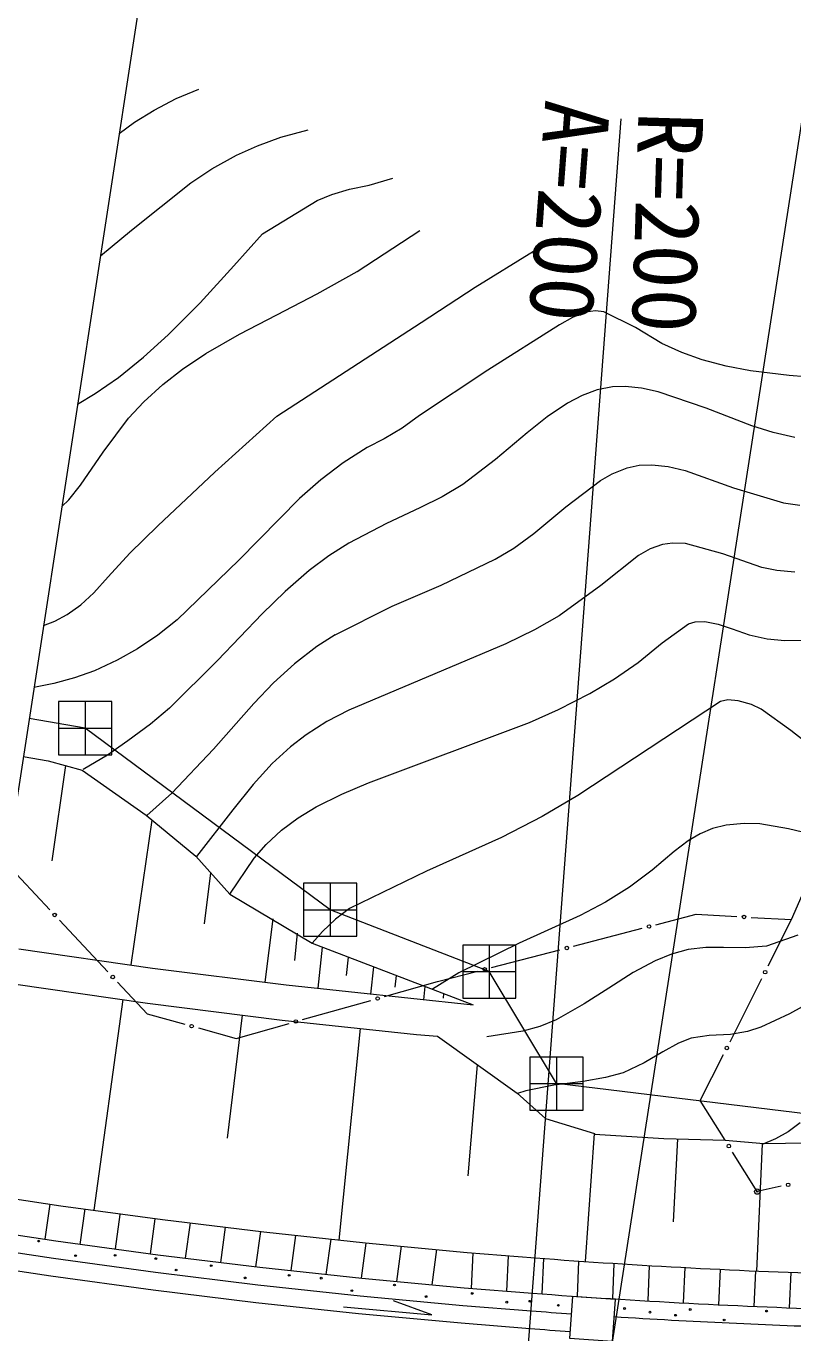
# Model space of a CAD drawing. Units: millimetres, scale not verified. Extents: x 39976 to 679596, y 19988 to 379774.
# Drawn here: x 69832 to 91481, y 281088 to 317956 of the extents above; entities that cross this region are included whole.
import ezdxf
from ezdxf.enums import TextEntityAlignment as Align

# ---------------------------------------------------------------- set-up
doc = ezdxf.new("R2010")
doc.units = ezdxf.units.MM
doc.header["$LTSCALE"] = 999.406
for name, color, linetype, lineweight in [('M-BGD', 7, 'Continuous', 13), ('M-BMK-ROW', 30, 'Continuous', 13), ('M-STR-HTXT', 7, 'Continuous', 13)]:
    doc.layers.add(name, color=color, linetype=linetype, lineweight=lineweight)
doc.styles.add('ＭＳ ゴシック', font='')
doc.styles.get('ＭＳ ゴシック').set_extended_font_data('MS Gothic')

# ---------------------------------------------------------------- blocks, each defined once
blk = doc.blocks.new('ﾌﾟﾛｯﾄﾏｰｸ-11')
at = {"color": 30, "linetype": 'Continuous', "lineweight": 13}
for p, q in [((0, 0.5), (0, -0.5)), ((-0.5, 0), (0.5, 0))]:
    blk.add_line(p, q, dxfattribs=at)
blk.add_lwpolyline([(0.5, 0.5), (-0.5, 0.5), (-0.5, -0.5), (0.5, -0.5)], close=True, dxfattribs=at)

msp = doc.modelspace()

# ---------------------------------------------------------------- linework, layer by layer
at = {"layer": 'M-BGD'}
for p, q in [((74065.6, 315911.4), (74711.5, 316181.5)), ((73442.8, 315589.2), (74065.6, 315911.4)), ((72460.7, 314924.7), (72889, 315244.4)), ((72889, 315244.4), (73442.8, 315589.2)), ((77022.7, 314820.4), (77795.3, 315035.1)), ((75771.5, 314315.8), (76363.6, 314582.7)), ((76363.6, 314582.7), (77022.7, 314820.4)), ((75072.1, 313926.7), (75771.5, 314315.8)), ((74483.6, 313537.9), (75072.1, 313926.7)), ((72803, 312204), (74483.6, 313537.9)), ((78964.5, 313359.8), (79513.7, 313466.6)), ((79513.7, 313466.6), (80182.7, 313662.4)), ((76505.7, 312100), (78051.2, 313036.4)), ((78051.2, 313036.4), (78462.2, 313209.4)), ((78462.2, 313209.4), (78964.5, 313359.8)), ((71929.4, 311474.9), (72803, 312204)), ((75700.9, 311192.2), (76505.7, 312100)), ((79177.5, 311035.5), (80946.5, 312186)), ((82515, 310594.4), (84157.7, 311610.5)), ((74745.6, 310153.3), (75700.9, 311192.2)), ((78054, 310401.2), (79177.5, 311035.5)), ((80989.5, 309590.2), (82515, 310594.4)), ((73844.4, 309247.7), (74745.6, 310153.3)), ((76908, 309815.4), (78054, 310401.2)), ((75854, 309268), (76908, 309815.4)), ((85258.8, 309739.7), (84889.4, 309531.9)), ((85628.8, 309881.6), (85258.8, 309739.7)), ((85904.3, 309922.6), (85628.8, 309881.6)), ((86140.5, 309900), (85904.3, 309922.6)), ((87034.5, 309449.6), (86140.5, 309900)), ((76915.2, 306949.5), (80989.5, 309590.2)), ((84889.4, 309531.9), (82870.8, 308253.4)), ((87785.2, 309004), (87034.5, 309449.6)), ((73150.4, 308618.1), (73844.4, 309247.7)), ((74910.3, 308721.2), (75854, 309268)), ((88346.5, 308748.6), (87785.2, 309004)), ((72436.5, 308043.2), (73150.4, 308618.1)), ((74247.3, 308275.9), (74910.3, 308721.2)), ((88918.3, 308545.1), (88346.5, 308748.6)), ((73689, 307841.6), (74247.3, 308275.9)), ((82870.8, 308253.4), (80936.3, 306967.6)), ((89596.3, 308363.5), (88918.3, 308545.1)), ((90283.8, 308231.4), (89596.3, 308363.5)), ((91376.7, 308096.3), (90283.8, 308231.4)), ((71782.2, 307587), (72436.5, 308043.2)), ((92476.1, 308011.2), (91376.7, 308096.3)), ((71285.1, 307291.7), (71782.2, 307587)), ((73155.7, 307356.2), (73689, 307841.6)), ((85530.9, 307537), (85114.6, 307319.1)), ((85956.3, 307693.6), (85530.9, 307537)), ((86391.3, 307775.7), (85956.3, 307693.6)), ((86750, 307786), (86391.3, 307775.7)), ((87208.4, 307740.3), (86750, 307786)), ((87676.8, 307640.8), (87208.4, 307740.3)), ((89030.5, 307176.7), (87676.8, 307640.8)), ((72721.7, 306892.6), (73155.7, 307356.2)), ((85114.6, 307319.1), (84542.2, 306933.6)), ((90324.9, 306680.4), (89030.5, 307176.7)), ((72006.8, 305939.3), (72721.7, 306892.6)), ((75156.6, 305368), (76915.2, 306949.5)), ((80936.3, 306967.6), (80450.1, 306613.1)), ((84542.2, 306933.6), (83975.9, 306484.3)), ((80450.1, 306613.1), (79941.3, 306314.1)), ((83975.9, 306484.3), (83082.2, 305728.2)), ((90928.1, 306490.1), (90324.9, 306680.4)), ((91532.2, 306353), (90928.1, 306490.1)), ((79457.8, 306064.6), (78784.7, 305639.3)), ((79941.3, 306314.1), (79457.8, 306064.6)), ((71371.4, 305004.7), (72006.8, 305939.3)), ((83082.2, 305728.2), (82160.9, 305023)), ((73549.5, 303856.6), (75156.6, 305368)), ((78784.7, 305639.3), (78150.7, 305155.1)), ((86045.3, 305133.4), (86378.8, 305321.1)), ((86378.8, 305321.1), (86805.2, 305492.6)), ((86805.2, 305492.6), (87139.7, 305565.1)), ((87139.7, 305565.1), (87499.7, 305580.7)), ((87499.7, 305580.7), (87961.7, 305530)), ((87961.7, 305530), (88435.4, 305418.2)), ((88435.4, 305418.2), (89807.3, 304933.2)), ((71036.3, 304592.3), (71371.4, 305004.7)), ((78150.7, 305155.1), (77547.4, 304624.8)), ((82160.9, 305023), (81579.5, 304675.5)), ((85066.3, 304394.2), (86045.3, 305133.4)), ((89807.3, 304933.2), (91214, 304504.1)), ((70840.1, 304402.4), (71036.3, 304592.3)), ((77547.4, 304624.8), (75836.6, 302888.1)), ((81579.5, 304675.5), (80952.9, 304364.4)), ((80952.9, 304364.4), (80008.2, 303925.8)), ((84166.1, 303642.6), (85066.3, 304394.2)), ((91214, 304504.1), (91672.8, 304443.7)), ((72763.4, 303087.4), (73549.5, 303856.6)), ((80008.2, 303925.8), (78943.8, 303371.9)), ((83598.3, 303229.5), (84166.1, 303642.6)), ((72146, 302414.4), (72763.4, 303087.4)), ((78943.8, 303371.9), (78377.8, 303012.2)), ((83076.7, 302913), (83598.3, 303229.5)), ((87452.4, 303206.6), (87117.4, 303019)), ((87797.2, 303331.7), (87452.4, 303206.6)), ((88077.9, 303373), (87797.2, 303331.7)), ((88445.5, 303357.3), (88077.9, 303373)), ((89506, 303065.2), (88445.5, 303357.3)), ((90607.7, 302686.4), (89506, 303065.2)), ((75836.6, 302888.1), (74097.3, 301205.3)), ((78377.8, 303012.2), (77821.1, 302595.8)), ((81547.1, 302187.9), (83076.7, 302913)), ((87117.4, 303019), (86057.5, 302174)), ((71743, 301963), (72146, 302414.4)), ((77821.1, 302595.8), (77142, 302008.1)), ((91029.9, 302594.5), (90607.7, 302686.4)), ((91531.6, 302550.1), (91029.9, 302594.5)), ((71381.1, 301628.4), (71743, 301963)), ((77142, 302008.1), (76492.9, 301377.7)), ((80171.3, 301593.5), (81547.1, 302187.9)), ((86057.5, 302174), (84885.7, 301318.2)), ((70989.9, 301353.8), (71381.1, 301628.4)), ((78556.6, 300782.1), (80171.3, 301593.5)), ((70644.6, 301171.1), (70989.9, 301353.8)), ((76492.9, 301377.7), (75235.4, 300059.2)), ((84885.7, 301318.2), (84186.5, 300919.6)), ((70323.3, 301047.3), (70644.6, 301171.1)), ((74097.3, 301205.3), (73551.7, 300775.2)), ((84186.5, 300919.6), (83380.8, 300526.9)), ((87793.2, 300561.2), (88534.3, 301092.2)), ((88534.3, 301092.2), (88719.5, 301150.4)), ((88719.5, 301150.4), (88993.3, 301162.6)), ((88993.3, 301162.6), (89375.4, 301084.9)), ((89375.4, 301084.9), (89770.9, 300947.3)), ((89770.9, 300947.3), (90247.7, 300778.2)), ((73551.7, 300775.2), (72978.5, 300388.2)), ((78556.6, 300782.1), (78043.2, 300452.3)), ((83380.8, 300526.9), (78945.2, 298661.2)), ((87114.6, 300005), (87793.2, 300561.2)), ((90247.7, 300778.2), (90750.7, 300666)), ((90750.7, 300666), (91252.7, 300621.6)), ((91252.7, 300621.6), (91753.5, 300630.2)), ((72978.5, 300388.2), (72398.9, 300063.7)), ((78043.2, 300452.3), (77410.2, 299968)), ((71766.5, 299769.1), (71202.3, 299566.2)), ((72398.9, 300063.7), (71766.5, 299769.1)), ((75235.4, 300059.2), (73877, 298714.5)), ((77410.2, 299968), (76820.3, 299427.3)), ((86440.1, 299536.3), (87114.6, 300005)), ((70612.3, 299410.5), (70054.2, 299300)), ((71202.3, 299566.2), (70612.3, 299410.5)), ((76820.3, 299427.3), (76261.6, 298846.6)), ((85747.8, 299123.8), (86440.1, 299536.3)), ((84860.7, 298672.4), (85747.8, 299123.8)), ((73877, 298714.5), (73346.2, 298263.7)), ((76261.6, 298846.6), (75121.5, 297555)), ((78945.2, 298661.2), (78326.3, 298333.7)), ((84045, 298312.9), (84860.7, 298672.4)), ((89439.5, 298897.9), (85407.2, 296245.4)), ((89648.1, 298950.3), (89439.5, 298897.9)), ((89932.8, 298923.9), (89648.1, 298950.3)), ((90311.8, 298813.3), (89932.8, 298923.9)), ((90581.7, 298685.3), (90311.8, 298813.3)), ((91425, 298084.9), (90581.7, 298685.3)), ((78326.3, 298333.7), (77739.2, 297963.2)), ((79494.4, 296607.2), (84045, 298312.9)), ((73346.2, 298263.7), (72708.1, 297794.1)), ((77739.2, 297963.2), (77292.2, 297622)), ((92248.1, 297435.4), (91425, 298084.9)), ((72708.1, 297794.1), (72127.1, 297389.2)), ((75121.5, 297555), (73949.7, 296314.7)), ((77292.2, 297622), (76781.3, 297153.9)), ((69753.3, 297346.7), (70451.9, 297228)), ((72127.1, 297389.2), (71443.7, 296981.1)), ((70565, 294405.6), (70955, 297092)), ((76781.3, 297153.9), (76242.1, 296560.8)), ((76242.1, 296560.8), (75670, 295848.8)), ((78741.7, 296291.2), (79494.4, 296607.2)), ((73949.7, 296314.7), (73235.9, 295683.4)), ((78023, 295930.9), (78741.7, 296291.2)), ((85407.2, 296245.4), (84400.1, 295660.8)), ((75670, 295848.8), (74643.1, 294525.3)), ((77515.5, 295620.6), (78023, 295930.9)), ((72796, 291467.7), (73389.4, 295555.2)), ((77042, 295267.7), (77515.5, 295620.6)), ((84400.1, 295660.8), (83253.8, 295060.2)), ((89600.5, 295412.2), (89214.1, 295313.9)), ((90104.2, 295463.3), (89600.5, 295412.2)), ((90546.6, 295448.6), (90104.2, 295463.3)), ((91353.2, 295311.7), (90546.6, 295448.6)), ((76608.9, 294864.4), (77042, 295267.7)), ((83253.8, 295060.2), (81137.4, 294112.3)), ((88528, 294971.9), (88128.3, 294670.1)), ((88866.7, 295170.9), (88528, 294971.9)), ((89214.1, 295313.9), (88866.7, 295170.9)), ((92146.6, 295120.5), (91353.2, 295311.7)), ((76274.9, 294479.6), (76608.9, 294864.4)), ((88128.3, 294670.1), (87507.8, 294138.7)), ((69287.5, 294322), (70502.4, 293024.8)), ((75582, 293463.3), (76274.9, 294479.6)), ((74865.5, 292625.5), (75046.6, 294065.4)), ((81137.4, 294112.3), (78964.4, 293060.6)), ((87507.8, 294138.7), (86868.5, 293658.5)), ((86868.5, 293658.5), (86185.8, 293237.9)), ((86185.8, 293237.9), (85478.2, 292866.7)), ((91446.4, 292746.9), (91746.8, 293437.5)), ((76582.4, 290979.8), (76808, 292772.3)), ((78570, 292763.4), (78197.7, 292413.4)), ((78964.4, 293060.6), (78570, 292763.4)), ((85478.2, 292866.7), (83748.4, 292081.1)), ((87612.9, 292602.5), (88752.1, 292898.7)), ((88752.1, 292898.7), (89899.7, 292834.1)), ((90298.8, 292811.6), (91446.4, 292746.9)), ((90787.5, 291442.9), (91446.4, 292746.9)), ((70775.6, 292733.1), (72142, 291274.3)), ((78197.7, 292413.4), (77911.3, 292079.9)), ((85291.5, 291998.8), (87226, 292501.9)), ((77415, 291595.6), (77496.7, 292366.1)), ((77911.3, 292079.9), (82455.7, 290344.9)), ((83748.4, 292081.1), (82044.8, 291241.7)), ((90732.9, 292000.1), (90134.7, 291955.7)), ((91616.7, 292311), (90732.9, 292000.1)), ((69630, 291927.3), (73396.5, 291380.5)), ((78073.9, 290809.9), (78197.1, 291970.8)), ((78882, 291171.1), (78936.9, 291688.4)), ((82970.2, 291395.1), (84904.6, 291898.2)), ((88049.3, 291771.9), (87594.2, 291585.7)), ((88520.3, 291899.9), (88049.3, 291771.9)), ((89019.1, 291958.3), (88520.3, 291899.9)), ((89524.1, 291962.9), (89019.1, 291958.3)), ((90134.7, 291955.7), (89524.1, 291962.9)), ((73396.5, 291380.5), (77175.6, 290905.1)), ((79565.3, 290639.9), (79647.7, 291417)), ((81444.1, 290998.2), (82583.3, 291294.5)), ((87594.2, 291585.7), (86976.1, 291253.3)), ((69476.8, 290939.7), (73262.6, 290390.1)), ((72415.3, 290982.5), (73251.7, 290089.5)), ((77175.6, 290905.1), (82455.7, 290344.9)), ((79948.5, 290576.8), (81444.1, 290998.2)), ((80252.9, 290841.3), (80288.1, 291172.5)), ((82044.8, 291241.7), (81304.7, 290784.3)), ((86976.1, 291253.3), (86284.3, 290814.7)), ((89705.7, 289302.1), (90607.2, 291086.1)), ((81057.9, 290481.5), (81098.4, 290863.1)), ((81614, 290534.7), (81627.4, 290661.1)), ((86284.3, 290814.7), (85592.6, 290367.5)), ((71756.9, 284547.8), (72573, 290490.2)), ((73262.6, 290390.1), (77060.3, 289912.4)), ((77639.9, 289926.2), (79563.7, 290468.4)), ((85592.6, 290367.5), (84794.6, 289923.9)), ((92102.4, 290487.7), (91389.1, 290091.8)), ((73251.7, 290089.5), (74313, 289796.1)), ((75518.8, 286576.9), (75946.1, 290052.6)), ((75759.5, 289396.3), (77255.1, 289817.7)), ((77060.3, 289912.4), (80857.7, 289509.5)), ((84794.6, 289923.9), (84334.2, 289732.9)), ((91389.1, 290091.8), (90572.7, 289708.3)), ((74698.3, 289689.6), (75759.5, 289396.3)), ((78670.6, 283705.3), (79273.8, 289677.5)), ((80857.7, 289509.5), (81447.2, 289458.8)), ((81447.2, 289458.8), (83693.1, 287854.7)), ((83856, 289597.3), (82836.2, 289444.4)), ((84334.2, 289732.9), (83856, 289597.3)), ((89112.6, 289481.6), (88613.3, 289402)), ((89715, 289507.3), (89112.6, 289481.6)), ((90197.1, 289589), (89715, 289507.3)), ((90572.7, 289708.3), (90197.1, 289589)), ((88249.3, 289259.7), (87810, 289021.1)), ((88613.3, 289402), (88249.3, 289259.7)), ((87284.7, 288706.8), (86685.3, 288424.5)), ((87810, 289021.1), (87284.7, 288706.8)), ((88866.5, 287641.3), (89525.4, 288945.3)), ((82316.6, 285515.5), (82576.1, 288652.5)), ((86685.3, 288424.5), (86186.1, 288288.3)), ((84729.9, 288074.1), (83936.5, 287920.3)), ((85564, 288182.1), (84729.9, 288074.1)), ((86186.1, 288288.3), (85564, 288182.1)), ((83693.1, 287854.7), (84498.3, 287134.9)), ((83936.5, 287920.3), (83708.5, 287843.7)), ((89565.1, 286526.8), (88866.5, 287641.3)), ((91683.2, 287014.2), (91345.4, 286764.3)), ((85621, 283101.9), (85880.2, 286711.3)), ((88106.1, 284217.5), (88235.3, 286558.1)), ((90985.6, 286561), (90609.1, 286406.9)), ((91345.4, 286764.3), (90985.6, 286561)), ((90476, 285073.7), (89777.4, 286188.1)), ((90460.7, 282833.3), (90625.9, 286418)), ((91153.2, 285222.5), (90476, 285073.7)), ((70373.5, 283732.6), (70508.9, 284718.5)), ((71361.8, 283583.4), (71499.1, 284583.1)), ((72353.3, 283457.6), (72486.9, 284430.8)), ((73343.1, 283319.2), (73479, 284309.4)), ((74335.2, 283197.8), (74471.2, 284188)), ((75327.3, 283076.4), (75463.3, 284066.7)), ((76319.4, 282955.1), (76455.2, 283944)), ((77313.3, 282846.4), (77449.3, 283836.9)), ((78307.3, 282739.2), (78443.4, 283729.8)), ((79301.4, 282632.1), (79437.5, 283623)), ((80297.5, 282539.3), (80433.6, 283530.4)), ((81293.5, 282446.7), (81429.6, 283437.8)), ((82405.2, 282343.4), (82451.2, 283342.8)), ((83402, 282263.5), (83448.1, 283264.5)), ((84398.9, 282186.9), (84444.9, 283185.7)), ((85396.1, 282115.5), (85442.1, 283114.2)), ((86393.5, 282049.3), (86439.5, 283047.8)), ((87391.1, 281988.3), (87437.2, 282986.7)), ((88389, 281932.4), (88435, 282930.8)), ((89387.2, 281881.7), (89433.2, 282880.1)), ((90385.5, 281836.2), (90431.5, 282834.6)), ((91384.1, 281795.8), (91430.1, 282794.2)), ((78793.5, 281822.5), (81285, 281592.1)), ((81285, 281592.1), (80203.8, 281988.7))]:
    msp.add_line(p, q, dxfattribs=at)
for points in [[(70451.9, 297228), (71416.4, 296967.4), (73218, 295696), (74623, 294541.8), (75582, 293463.3), (77911.3, 292079.9)], [(84498.3, 287134.9), (85880.2, 286711.3), (85878.8, 286690.5), (87834.5, 286567.6), (89565.1, 286526.8), (90656, 286426.1), (93102.7, 286469.3)], [(67870.5, 285122.5), (67957.8, 285108.1), (70816.4, 284676.5), (73679, 284285), (76545.2, 283934.3), (79414.4, 283625.2), (82287.3, 283358), (84206.6, 283203.5)], [(67718.4, 284134.7), (67801.8, 284120.9), (70674.1, 283687.2), (73550.6, 283293.8), (76430.9, 282941.4), (79314.6, 282630.7), (82200.9, 282362.4), (84126.3, 282207.3)], [(67642.3, 283640.7), (67723.7, 283627.3), (70602.9, 283192.6), (73486.4, 282798.3), (76373.8, 282445), (79264.6, 282133.5), (82158.3, 281864.5), (84088.7, 281709)], [(67566.3, 283146.9), (67645.8, 283133.8), (70531.7, 282698), (73422.2, 282302.7), (76316.7, 281948.6), (79214.7, 281636.3), (82115.7, 281366.6), (84051.1, 281210.7)]]:
    msp.add_lwpolyline(points, dxfattribs=at)
msp.add_lwpolyline([(86377.3, 280845.7), (85181, 280929.4), (85264.7, 282125.8), (86461, 282042.1)], close=True, dxfattribs=at)
for centre, radius in [((70639, 292878.9), 50), ((90099.3, 292822.9), 50), ((87419.5, 292552.2), 50), ((85098.1, 291948.5), 50), ((82776.7, 291344.8), 50), ((90697.3, 291264.5), 50), ((72278.7, 291128.3), 50), ((79756.1, 290522.6), 50), ((74505.6, 289742.9), 50), ((77447.5, 289872), 50), ((89615.6, 289123.7), 50), ((89671.3, 286357.5), 50), ((90476, 285073.7), 75), ((90476, 285073.7), 15), ((91348.5, 285265.4), 50), ((70187.6, 283678.5), 25), ((71228.8, 283265.6), 25), ((72344.1, 283275.5), 25), ((73495.9, 283183.2), 25), ((74066.2, 282861), 25), ((75059.3, 282984.7), 25), ((76015.4, 282637.1), 25), ((77260, 282710), 25), ((78165.3, 282630.9), 25), ((80232.8, 282438), 25), ((79030.2, 282278.9), 25), ((81124.8, 282112.4), 25), ((82428.5, 282200.8), 25), ((83401.8, 281954.9), 25), ((84056.1, 281980.3), 25), ((84859.1, 281864.7), 25), ((86729.3, 281775.7), 25), ((87446.7, 281671.8), 25), ((88584.1, 281745.8), 25), ((90738.9, 281702.1), 25), ((88169.6, 281583.9), 25), ((89540.7, 281451.7), 25)]:
    msp.add_circle(centre, radius, dxfattribs=at)
for radius, start, end in [(192135.9, 265.67693, 268.30233), (193135.3, 265.67693, 268.30233), (193635, 265.67693, 266.0153), (193635, 266.37017, 268.30233), (194134.7, 265.67693, 266.01525)]:
    msp.add_arc((98685.4, 474793.1), radius, start, end, dxfattribs=at)
at = {"layer": 'M-BMK-ROW'}
for p, q in [((71499.3, 298147.6), (69918.2, 298417.1)), ((78416.4, 293026.2), (71499.3, 298147.6)), ((82908.1, 291279.2), (78416.4, 293026.2)), ((84805.6, 288119.5), (82908.1, 291279.2)), ((125668.5, 283182.4), (84805.6, 288119.5))]:
    msp.add_line(p, q, dxfattribs=at)
at = {"layer": 'M-STR-HTXT'}
for p, q in [((75824.9, 336767.4), (66691.4, 277466.7)), ((93478.9, 326545.3), (85748.8, 276791.8)), ((83618.2, 275480.1), (86628.5, 315343.3))]:
    msp.add_line(p, q, dxfattribs=at)

# ---------------------------------------------------------------- block references
at = {"layer": 'M-BMK-ROW', "xscale": 1499.109, "yscale": 1499.109}
for p in [(71499.3, 298147.6), (78416.4, 293026.2), (82908.1, 291279.2), (84805.6, 288119.5)]:
    msp.add_blockref('ﾌﾟﾛｯﾄﾏｰｸ-11', p, dxfattribs=at)

# ---------------------------------------------------------------- texts
at = {"layer": 'M-STR-HTXT', "style": 'ＭＳ ゴシック'}
for s, rotation, p in [('A=200', 265.681, (83478, 309733.9)), ('R=200', 268.307, (86388.7, 309348.1))]:
    msp.add_text(s, height=1832, rotation=rotation, dxfattribs=at).set_placement(p, align=Align.BOTTOM_RIGHT)

doc.saveas('drawing.dxf')
